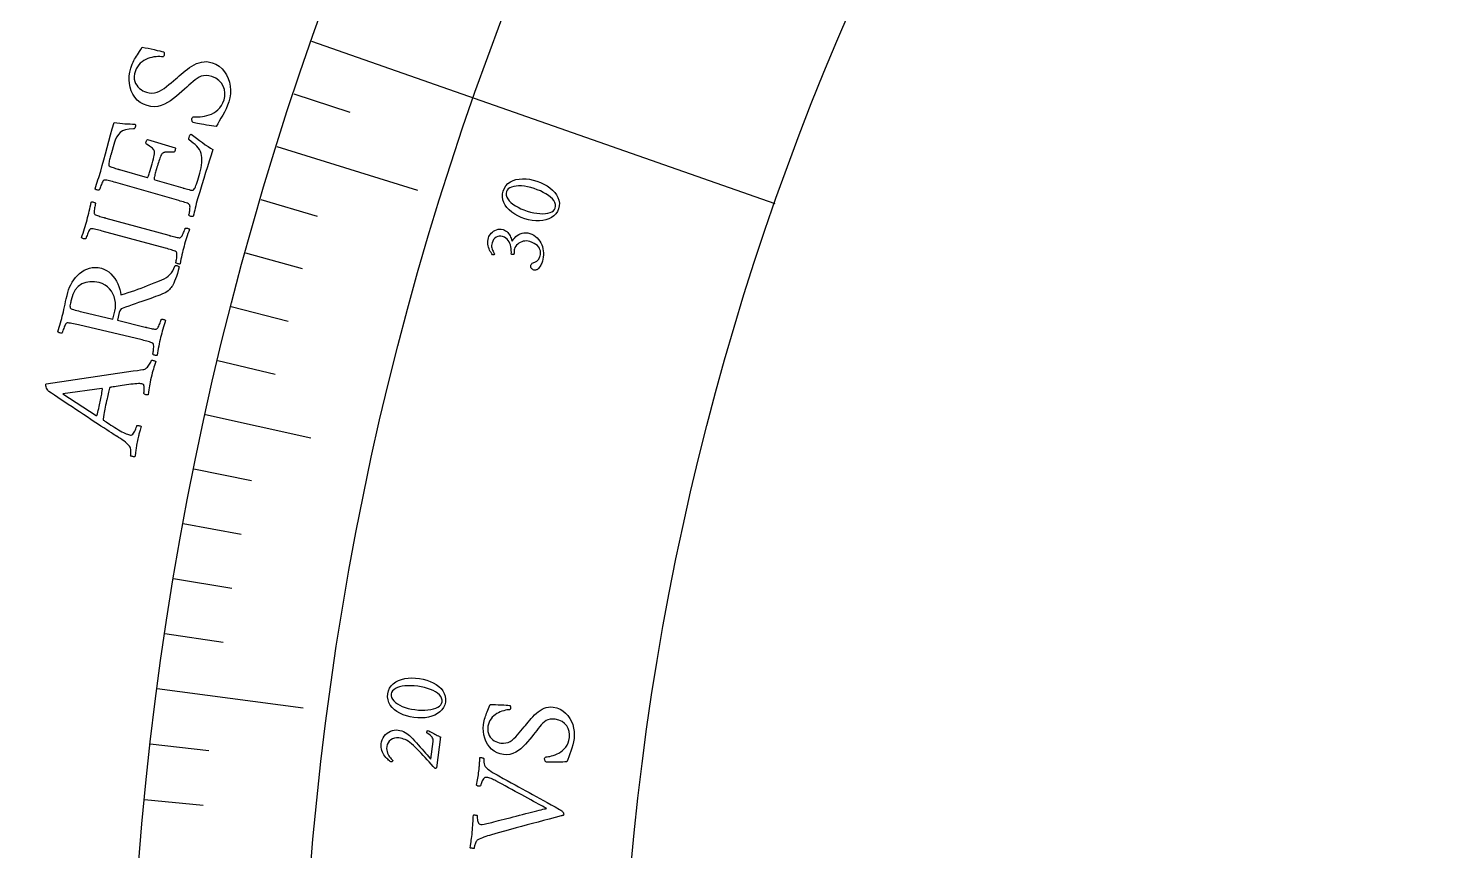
# Model space of a CAD drawing. Header units: millimetres. Extents: x -60 to 60, y -60 to 77.
# Drawn here: x -49.17 to -28.29, y 3.88 to 15.95 of the extents above; entities that cross this region are included whole.
import ezdxf

# ---------------------------------------------------------------- set-up
doc = ezdxf.new("R2010")
doc.units = ezdxf.units.MM
for name, color, linetype in [('ENGRAVE', 7, 'Continuous'), ('ENGRAVE_FINE', 8, 'Continuous'), ('TEXT', 5, 'Continuous')]:
    doc.layers.add(name, color=color, linetype=linetype)

msp = doc.modelspace()

# ---------------------------------------------------------------- linework, layer by layer
at = {"layer": 'ENGRAVE'}
for points in [[(-45.0209, 15.761), (-38.2253, 13.382)], [(-45.532, 14.2173), (-43.4701, 13.5735)], [(-46.5787, 10.2819), (-45.0319, 9.9405)], [(-47.2874, 6.2602), (-45.1461, 5.9767)]]:
    msp.add_lwpolyline(points, dxfattribs=at)
for radius in [58.8, 58.8, 57.225, 54.3, 54.3, 51.99, 47.7, 47.7, 45.18, 40.5, 40.5]:
    msp.add_circle((0, 0), radius, dxfattribs=at)
at = {"layer": 'ENGRAVE_FINE'}
for points in [[(-45.2829, 14.9915), (-44.4627, 14.72)], [(-45.7679, 13.4384), (-44.9389, 13.195)], [(-45.9906, 12.6553), (-45.1575, 12.426)], [(-46.2, 11.868), (-45.3632, 11.653)], [(-46.3961, 11.0768), (-45.5557, 10.8761)], [(-46.7478, 9.4836), (-45.901, 9.3118)], [(-46.9032, 8.682), (-46.0537, 8.5247)], [(-47.045, 7.8774), (-46.1929, 7.7347)], [(-47.1731, 7.0701), (-46.3187, 6.942)], [(-47.3879, 5.448), (-46.5295, 5.3493)], [(-47.4744, 4.6337), (-46.6145, 4.5498)]]:
    msp.add_lwpolyline(points, dxfattribs=at)
at = {"layer": 'TEXT'}
for points in [[(-47.6741, 15.3643), (-47.6628, 15.3974), (-47.6516, 15.4272), (-47.6403, 15.4538), (-47.6291, 15.4771), (-47.6174, 15.4989), (-47.6049, 15.5206), (-47.5917, 15.5424), (-47.5776, 15.5643), (-47.5624, 15.5876), (-47.5457, 15.6135), (-47.5275, 15.6423), (-47.5077, 15.6737), (-47.4637, 15.6663), (-47.4193, 15.6578), (-47.3744, 15.6485), (-47.3291, 15.6382), (-47.2864, 15.6281), (-47.2496, 15.619), (-47.2186, 15.6112), (-47.1935, 15.6045), (-47.1884, 15.6027), (-47.1848, 15.5986), (-47.1827, 15.5922), (-47.1822, 15.5835), (-47.1826, 15.5743), (-47.1834, 15.5661), (-47.1846, 15.559), (-47.1862, 15.5529), (-47.1892, 15.5458), (-47.193, 15.5398), (-47.1976, 15.535), (-47.203, 15.5314), (-47.2246, 15.5348), (-47.2486, 15.5366), (-47.2749, 15.5366), (-47.3037, 15.535), (-47.3336, 15.5313), (-47.3638, 15.5254), (-47.394, 15.5172), (-47.4244, 15.5068), (-47.4541, 15.4938), (-47.4825, 15.4782), (-47.5094, 15.46), (-47.5349, 15.4391), (-47.5579, 15.4154), (-47.5776, 15.3885), (-47.5939, 15.3585), (-47.6068, 15.3253), (-47.618, 15.2822), (-47.6231, 15.2424), (-47.622, 15.2058), (-47.6146, 15.1725), (-47.6025, 15.1423), (-47.587, 15.115), (-47.5681, 15.0907), (-47.5459, 15.0694), (-47.5216, 15.051), (-47.4968, 15.0354), (-47.4714, 15.0228), (-47.4453, 15.013), (-47.4034, 15.0029), (-47.3632, 14.9996), (-47.3248, 15.0031), (-47.2882, 15.0134), (-47.2527, 15.0289), (-47.218, 15.0479), (-47.1839, 15.0705), (-47.1504, 15.0966), (-47.1172, 15.1245), (-47.0835, 15.1523), (-47.0496, 15.1802), (-47.0153, 15.2081), (-46.9897, 15.2299), (-46.9628, 15.2527), (-46.9345, 15.2766), (-46.9051, 15.3016), (-46.8745, 15.3266), (-46.8429, 15.3508), (-46.8105, 15.3739), (-46.7771, 15.3962), (-46.7428, 15.4162), (-46.7077, 15.4329), (-46.6717, 15.4463), (-46.6348, 15.4562), (-46.5972, 15.4619), (-46.5591, 15.4621), (-46.5205, 15.457), (-46.4814, 15.4466), (-46.4266, 15.4239), (-46.3778, 15.3943), (-46.335, 15.3579), (-46.2984, 15.3146), (-46.2679, 15.2664), (-46.2438, 15.2152), (-46.2261, 15.1611), (-46.2148, 15.1041), (-46.21, 15.0458), (-46.2117, 14.9881), (-46.22, 14.9309), (-46.2349, 14.8741), (-46.2533, 14.8219), (-46.2744, 14.7715), (-46.2982, 14.723), (-46.3246, 14.6764), (-46.3514, 14.6318), (-46.3763, 14.5894), (-46.3991, 14.5492), (-46.4201, 14.5112), (-46.4545, 14.515), (-46.4899, 14.5196), (-46.5262, 14.5248), (-46.5635, 14.5309), (-46.6002, 14.5372), (-46.6344, 14.5434), (-46.6663, 14.5494), (-46.6958, 14.5553), (-46.7215, 14.5607), (-46.7417, 14.5651), (-46.7564, 14.5685), (-46.7657, 14.5711), (-46.7692, 14.5784), (-46.7722, 14.586), (-46.7746, 14.594), (-46.7765, 14.6022), (-46.7776, 14.6104), (-46.7778, 14.6185), (-46.7769, 14.6265), (-46.775, 14.6342), (-46.7709, 14.6428), (-46.765, 14.6486), (-46.7572, 14.6518), (-46.7476, 14.6522), (-46.7295, 14.6511), (-46.7079, 14.6509), (-46.6829, 14.6516), (-46.6544, 14.6531), (-46.6236, 14.6562), (-46.5916, 14.6616), (-46.5585, 14.6694), (-46.5242, 14.6795), (-46.4899, 14.6925), (-46.457, 14.7093), (-46.4256, 14.7298), (-46.3954, 14.754), (-46.3678, 14.7827), (-46.3436, 14.817), (-46.323, 14.8566), (-46.3059, 14.9018), (-46.2942, 14.9526), (-46.2922, 15.0031), (-46.2998, 15.053), (-46.3171, 15.1026), (-46.3442, 15.1483), (-46.3813, 15.1868), (-46.4285, 15.2181), (-46.4859, 15.2422), (-46.5291, 15.2536), (-46.5691, 15.2583), (-46.6058, 15.2563), (-46.6392, 15.2476), (-46.6707, 15.2338), (-46.7015, 15.2164), (-46.7316, 15.1954), (-46.7611, 15.1708), (-46.7907, 15.1439), (-46.8212, 15.1159), (-46.8527, 15.0868), (-46.8851, 15.0566), (-46.923, 15.0234), (-46.9624, 14.9899), (-47.0032, 14.956), (-47.0454, 14.9217), (-47.0891, 14.8894), (-47.1343, 14.8613), (-47.1809, 14.8374), (-47.2291, 14.8178), (-47.2787, 14.8045), (-47.3295, 14.7998), (-47.3815, 14.8037), (-47.4348, 14.8162), (-47.4889, 14.8373), (-47.5369, 14.8649), (-47.5787, 14.8991), (-47.6145, 14.9399), (-47.644, 14.9855), (-47.6672, 15.0343), (-47.6841, 15.0862), (-47.6946, 15.1412), (-47.6989, 15.1976), (-47.6969, 15.2536), (-47.6886, 15.3092), (-47.6741, 15.3643)], [(-48.115, 13.8556), (-48.0923, 13.9357), (-48.0692, 14.0199), (-48.0456, 14.1083), (-48.0215, 14.2008), (-47.9967, 14.2947), (-47.9714, 14.3872), (-47.9453, 14.4783), (-47.9186, 14.5679), (-47.8768, 14.5618), (-47.8364, 14.5571), (-47.7974, 14.5537), (-47.7599, 14.5516), (-47.7227, 14.5499), (-47.6852, 14.5478), (-47.6471, 14.5452), (-47.6086, 14.5422), (-47.6058, 14.5341), (-47.605, 14.5245), (-47.6061, 14.5134), (-47.6092, 14.5008), (-47.6141, 14.4882), (-47.6199, 14.4796), (-47.6266, 14.4749), (-47.6342, 14.4741), (-47.6992, 14.4723), (-47.7536, 14.4633), (-47.7972, 14.4469), (-47.83, 14.4233), (-47.8557, 14.3939), (-47.8778, 14.3604), (-47.8963, 14.3227), (-47.9112, 14.2809), (-47.9672, 14.0917), (-47.9695, 14.0835), (-47.9725, 14.0724), (-47.9762, 14.0585), (-47.9806, 14.0418), (-47.9851, 14.0238), (-47.9889, 14.0063), (-47.9922, 13.9892), (-47.9948, 13.9725), (-47.9963, 13.9577), (-47.996, 13.9459), (-47.9938, 13.9374), (-47.9898, 13.9319), (-47.9788, 13.9255), (-47.966, 13.9192), (-47.9512, 13.9132), (-47.9346, 13.9074), (-47.9169, 13.9017), (-47.8989, 13.8961), (-47.8806, 13.8905), (-47.862, 13.8851), (-47.8546, 13.8829), (-47.8481, 13.881), (-47.8425, 13.8794), (-47.8376, 13.878), (-47.435, 13.7612), (-47.4305, 13.7619), (-47.4257, 13.7664), (-47.4208, 13.7747), (-47.4156, 13.787), (-47.4103, 13.8016), (-47.405, 13.8171), (-47.3997, 13.8336), (-47.3945, 13.8509), (-47.3612, 13.9644), (-47.3506, 14.0013), (-47.3418, 14.034), (-47.3349, 14.0626), (-47.3297, 14.087), (-47.3266, 14.1081), (-47.3257, 14.1266), (-47.327, 14.1427), (-47.3306, 14.1563), (-47.3365, 14.1683), (-47.3446, 14.1799), (-47.355, 14.1909), (-47.3677, 14.2013), (-47.3828, 14.2121), (-47.4006, 14.2239), (-47.421, 14.2369), (-47.4441, 14.251), (-47.4501, 14.2558), (-47.453, 14.2634), (-47.4531, 14.2737), (-47.4502, 14.2868), (-47.4458, 14.299), (-47.4405, 14.3088), (-47.4345, 14.3163), (-47.4277, 14.3214), (-47.022, 14.1989), (-47.0198, 14.1922), (-47.0194, 14.1836), (-47.0208, 14.1732), (-47.0239, 14.1609), (-47.0285, 14.1491), (-47.0342, 14.1405), (-47.0412, 14.1349), (-47.0493, 14.1324), (-47.0802, 14.1336), (-47.1067, 14.1342), (-47.1287, 14.1343), (-47.1463, 14.1337), (-47.1604, 14.1327), (-47.1723, 14.1313), (-47.1818, 14.1294), (-47.1891, 14.1272), (-47.1951, 14.1246), (-47.2008, 14.1214), (-47.2062, 14.1176), (-47.2113, 14.1133), (-47.2175, 14.1072), (-47.2242, 14.0973), (-47.2312, 14.0835), (-47.2386, 14.0659), (-47.2462, 14.0459), (-47.2539, 14.0248), (-47.2615, 14.0027), (-47.2691, 13.9795), (-47.2765, 13.9561), (-47.2836, 13.9334), (-47.2903, 13.9113), (-47.2967, 13.8899), (-47.301, 13.8749), (-47.3055, 13.859), (-47.3101, 13.842), (-47.3148, 13.824), (-47.3193, 13.8061), (-47.3231, 13.7893), (-47.3263, 13.7737), (-47.3288, 13.7593), (-47.3301, 13.747), (-47.3294, 13.7378), (-47.3268, 13.7316), (-47.3222, 13.7285), (-46.9108, 13.6091), (-46.9083, 13.6084), (-46.9053, 13.6075), (-46.9017, 13.6065), (-46.8975, 13.6053), (-46.8809, 13.6005), (-46.862, 13.5953), (-46.8409, 13.5895), (-46.8176, 13.5833), (-46.7956, 13.578), (-46.7785, 13.5752), (-46.7665, 13.5749), (-46.7594, 13.5771), (-46.749, 13.5867), (-46.7398, 13.5979), (-46.7318, 13.6108), (-46.7249, 13.6254), (-46.7182, 13.6432), (-46.7105, 13.6656), (-46.7019, 13.6926), (-46.6924, 13.7243), (-46.662, 13.8274), (-46.6516, 13.8659), (-46.6432, 13.9047), (-46.6368, 13.9438), (-46.6323, 13.9832), (-46.6303, 14.0211), (-46.631, 14.0557), (-46.6345, 14.0869), (-46.6408, 14.1149), (-46.6507, 14.1439), (-46.6649, 14.1712), (-46.6834, 14.1969), (-46.7061, 14.2209), (-46.7316, 14.2441), (-46.7584, 14.2674), (-46.7866, 14.2909), (-46.816, 14.3145), (-46.8207, 14.3198), (-46.8229, 14.3274), (-46.8226, 14.3372), (-46.8198, 14.3493), (-46.8134, 14.3672), (-46.8064, 14.3813), (-46.7987, 14.3916), (-46.7904, 14.398), (-46.7505, 14.3686), (-46.7094, 14.338), (-46.6672, 14.3064), (-46.6238, 14.2737), (-46.581, 14.2426), (-46.5409, 14.2157), (-46.5034, 14.1931), (-46.4685, 14.1748), (-46.495, 14.0888), (-46.5218, 14.0031), (-46.5488, 13.9178), (-46.5762, 13.833), (-46.6042, 13.7454), (-46.6331, 13.6522), (-46.6629, 13.5532), (-46.6935, 13.4486), (-46.7037, 13.4122), (-46.7129, 13.3776), (-46.7212, 13.3448), (-46.7285, 13.3138), (-46.7355, 13.2834), (-46.7432, 13.2527), (-46.7513, 13.2215), (-46.76, 13.1898), (-46.7664, 13.1875), (-46.774, 13.187), (-46.783, 13.1881), (-46.7932, 13.1909), (-46.8032, 13.1947), (-46.8114, 13.1987), (-46.8177, 13.2029), (-46.8221, 13.2073), (-46.8201, 13.2154), (-46.8177, 13.2263), (-46.8149, 13.24), (-46.8117, 13.2567), (-46.8088, 13.2746), (-46.8067, 13.2924), (-46.8054, 13.3099), (-46.8049, 13.3272), (-46.8054, 13.3426), (-46.8073, 13.3544), (-46.8105, 13.3625), (-46.8151, 13.367), (-46.8282, 13.375), (-46.8436, 13.3826), (-46.8611, 13.3897), (-46.8809, 13.3965), (-46.9022, 13.4031), (-46.9244, 13.4098), (-46.9475, 13.4166), (-46.9714, 13.4236), (-47.8949, 13.6875), (-47.9189, 13.6943), (-47.9423, 13.7007), (-47.965, 13.7068), (-47.9871, 13.7126), (-48.008, 13.7174), (-48.027, 13.7207), (-48.0443, 13.7223), (-48.0598, 13.7224), (-48.0669, 13.7211), (-48.0742, 13.7158), (-48.0818, 13.7065), (-48.0897, 13.6931), (-48.0975, 13.6773), (-48.1051, 13.6611), (-48.1123, 13.6443), (-48.1192, 13.6269), (-48.1254, 13.6107), (-48.1304, 13.5971), (-48.1341, 13.5863), (-48.1366, 13.5781), (-48.1427, 13.5766), (-48.1503, 13.5762), (-48.1594, 13.577), (-48.1699, 13.579), (-48.1801, 13.5819), (-48.1883, 13.5857), (-48.1945, 13.5903), (-48.1987, 13.5956), (-48.188, 13.6291), (-48.1771, 13.6623), (-48.1662, 13.6951), (-48.1553, 13.7276), (-48.1445, 13.7599), (-48.1342, 13.792), (-48.1244, 13.8239), (-48.115, 13.8556)], [(-42.2107, 13.5629), (-42.1933, 13.6051), (-42.17, 13.6416), (-42.1409, 13.6722), (-42.106, 13.6971), (-42.0666, 13.7164), (-42.0237, 13.7304), (-41.9775, 13.7392), (-41.928, 13.7426), (-41.8763, 13.7411), (-41.8238, 13.7349), (-41.7704, 13.7239), (-41.7161, 13.7083), (-41.6632, 13.6886), (-41.6137, 13.6657), (-41.5677, 13.6394), (-41.5252, 13.6099), (-41.4873, 13.5777), (-41.4551, 13.5434), (-41.4285, 13.507), (-41.4075, 13.4684), (-41.3934, 13.4284), (-41.3874, 13.3873), (-41.3893, 13.3453), (-41.3993, 13.3022), (-41.4159, 13.2624), (-41.4386, 13.2278), (-41.4674, 13.1982), (-41.5022, 13.1738), (-41.5418, 13.1543), (-41.5847, 13.1399), (-41.631, 13.1305), (-41.6807, 13.126), (-41.7325, 13.1265), (-41.7853, 13.1318), (-41.8389, 13.1418), (-41.8934, 13.1566), (-41.9466, 13.1756), (-41.9963, 13.1979), (-42.0426, 13.2236), (-42.0854, 13.2528), (-42.1236, 13.2848), (-42.1559, 13.3191), (-42.1825, 13.3558), (-42.2032, 13.3948), (-42.217, 13.4355), (-42.2229, 13.477), (-42.2208, 13.5195), (-42.2107, 13.5629)], [(-42.1621, 13.5545), (-42.1674, 13.5277), (-42.166, 13.5008), (-42.158, 13.4739), (-42.1432, 13.4469), (-42.1228, 13.4204), (-42.0975, 13.3948), (-42.0673, 13.3701), (-42.0324, 13.3463), (-41.9934, 13.324), (-41.9514, 13.3035), (-41.9063, 13.2849), (-41.8582, 13.2682), (-41.8097, 13.2542), (-41.7624, 13.2435), (-41.7163, 13.236), (-41.6714, 13.2317), (-41.6289, 13.2306), (-41.5899, 13.2326), (-41.5545, 13.2378), (-41.5226, 13.2461), (-41.4952, 13.2576), (-41.4736, 13.2724), (-41.4577, 13.2905), (-41.4474, 13.312), (-41.4419, 13.34), (-41.4434, 13.3677), (-41.4519, 13.395), (-41.4675, 13.4219), (-41.489, 13.4482), (-41.5156, 13.4736), (-41.547, 13.4979), (-41.5834, 13.5214), (-41.6235, 13.5434), (-41.6661, 13.5638), (-41.7112, 13.5824), (-41.7589, 13.5992), (-41.8077, 13.6137), (-41.8548, 13.6248), (-41.9002, 13.6327), (-41.9439, 13.6372), (-41.9851, 13.6383), (-42.0229, 13.6362), (-42.0573, 13.6308), (-42.0883, 13.6222), (-42.115, 13.6102), (-42.1361, 13.5949), (-42.1519, 13.5764), (-42.1621, 13.5545)], [(-48.3154, 13.1397), (-48.3067, 13.1725), (-48.2985, 13.2049), (-48.2909, 13.237), (-48.2837, 13.2688), (-48.2766, 13.3008), (-48.2692, 13.3335), (-48.2614, 13.3668), (-48.2532, 13.4008), (-48.2469, 13.4032), (-48.2392, 13.4039), (-48.2302, 13.4029), (-48.22, 13.4001), (-48.2099, 13.3963), (-48.2018, 13.3923), (-48.1955, 13.388), (-48.1911, 13.3835), (-48.1932, 13.3753), (-48.1956, 13.364), (-48.1984, 13.3499), (-48.2016, 13.3328), (-48.2046, 13.3144), (-48.2071, 13.2965), (-48.209, 13.2791), (-48.2103, 13.2621), (-48.2105, 13.2469), (-48.2088, 13.2349), (-48.2054, 13.226), (-48.2003, 13.2203), (-48.1892, 13.214), (-48.1762, 13.208), (-48.1614, 13.2021), (-48.1447, 13.1966), (-48.1267, 13.1911), (-48.1077, 13.1855), (-48.0879, 13.1799), (-48.0673, 13.1741), (-48.0639, 13.1732), (-48.0606, 13.1723), (-48.0573, 13.1714), (-48.0539, 13.1705), (-48.0506, 13.1696), (-48.0473, 13.1687), (-48.0439, 13.1678), (-48.0406, 13.1668), (-47.1143, 12.913), (-47.111, 12.9121), (-47.1077, 12.9111), (-47.1043, 12.9102), (-47.101, 12.9093), (-47.0977, 12.9084), (-47.0943, 12.9075), (-47.091, 12.9066), (-47.0877, 12.9057), (-47.067, 12.9001), (-47.0473, 12.8949), (-47.0286, 12.8901), (-47.0107, 12.8858), (-46.994, 12.8821), (-46.9787, 12.8796), (-46.9647, 12.8782), (-46.952, 12.878), (-46.9455, 12.8803), (-46.9384, 12.8861), (-46.9307, 12.8952), (-46.9223, 12.9078), (-46.9139, 12.9223), (-46.906, 12.9376), (-46.8987, 12.9537), (-46.8918, 12.9705), (-46.8859, 12.9863), (-46.8811, 12.9995), (-46.8775, 13.0101), (-46.8751, 13.018), (-46.869, 13.0195), (-46.8614, 13.0199), (-46.8524, 13.0191), (-46.8419, 13.0171), (-46.8316, 13.0142), (-46.8234, 13.0105), (-46.8172, 13.006), (-46.8129, 13.0008), (-46.8242, 12.9687), (-46.835, 12.9373), (-46.8455, 12.9065), (-46.8557, 12.8764), (-46.8655, 12.8463), (-46.875, 12.8157), (-46.8842, 12.7846), (-46.893, 12.7529), (-46.9012, 12.7218), (-46.9091, 12.6904), (-46.9166, 12.6586), (-46.9237, 12.6263), (-46.9306, 12.5938), (-46.9374, 12.5609), (-46.9441, 12.5277), (-46.9507, 12.4941), (-46.957, 12.4918), (-46.9646, 12.4911), (-46.9736, 12.492), (-46.9839, 12.4947), (-46.994, 12.4983), (-47.0022, 12.5022), (-47.0085, 12.5064), (-47.013, 12.5107), (-47.0111, 12.5188), (-47.0089, 12.5297), (-47.0063, 12.5435), (-47.0034, 12.5602), (-47.0008, 12.5782), (-46.9989, 12.596), (-46.9978, 12.6135), (-46.9976, 12.6308), (-46.9984, 12.6462), (-47.0004, 12.658), (-47.0038, 12.666), (-47.0084, 12.6705), (-47.0216, 12.6783), (-47.0371, 12.6856), (-47.0548, 12.6925), (-47.0747, 12.699), (-47.0961, 12.7053), (-47.1183, 12.7117), (-47.1415, 12.7181), (-47.1655, 12.7247), (-48.0928, 12.9749), (-48.1169, 12.9813), (-48.1404, 12.9874), (-48.1632, 12.9932), (-48.1854, 12.9986), (-48.2063, 13.0031), (-48.2254, 13.0061), (-48.2427, 13.0075), (-48.2582, 13.0073), (-48.2653, 13.006), (-48.2726, 13.0006), (-48.28, 12.9911), (-48.2877, 12.9776), (-48.2953, 12.9617), (-48.3026, 12.9454), (-48.3096, 12.9285), (-48.3162, 12.911), (-48.3222, 12.8947), (-48.3269, 12.881), (-48.3305, 12.8701), (-48.3329, 12.862), (-48.339, 12.8603), (-48.3466, 12.8598), (-48.3556, 12.8605), (-48.3662, 12.8623), (-48.3765, 12.8651), (-48.3847, 12.8688), (-48.391, 12.8732), (-48.3952, 12.8785), (-48.385, 12.9122), (-48.3747, 12.9455), (-48.3643, 12.9785), (-48.3538, 13.0112), (-48.3435, 13.0436), (-48.3337, 13.0758), (-48.3243, 13.1078), (-48.3154, 13.1397)], [(-42.4261, 12.8777), (-42.4198, 12.8942), (-42.4109, 12.9108), (-42.3994, 12.9275), (-42.3853, 12.9442), (-42.3691, 12.96), (-42.351, 12.9737), (-42.3312, 12.9854), (-42.3096, 12.9949), (-42.2867, 13.0014), (-42.263, 13.0037), (-42.2384, 13.0019), (-42.2129, 12.996), (-42.1936, 12.9887), (-42.1759, 12.9791), (-42.1598, 12.9672), (-42.1453, 12.953), (-42.1323, 12.9374), (-42.1207, 12.9212), (-42.1105, 12.9044), (-42.1018, 12.8869), (-42.0943, 12.8697), (-42.0879, 12.8536), (-42.0826, 12.8386), (-42.0783, 12.8248), (-42.0688, 12.8422), (-42.0567, 12.8595), (-42.042, 12.8768), (-42.0246, 12.8939), (-42.0049, 12.9098), (-41.9834, 12.9234), (-41.96, 12.9347), (-41.9348, 12.9438), (-41.908, 12.9495), (-41.88, 12.9509), (-41.8507, 12.9478), (-41.8203, 12.9404), (-41.7892, 12.9289), (-41.7608, 12.9144), (-41.735, 12.8969), (-41.7117, 12.8764), (-41.6911, 12.8536), (-41.6731, 12.8291), (-41.6578, 12.803), (-41.645, 12.7753), (-41.6349, 12.7464), (-41.6273, 12.7168), (-41.6224, 12.6865), (-41.62, 12.6556), (-41.6201, 12.6244), (-41.6228, 12.5938), (-41.6279, 12.5635), (-41.6356, 12.5336), (-41.64, 12.5207), (-41.6457, 12.5066), (-41.6528, 12.4912), (-41.6612, 12.4745), (-41.6706, 12.4578), (-41.6809, 12.4422), (-41.6919, 12.4279), (-41.7037, 12.4148), (-41.7072, 12.4126), (-41.7121, 12.4103), (-41.7186, 12.4076), (-41.7265, 12.4047), (-41.7351, 12.4023), (-41.7434, 12.4013), (-41.7516, 12.4016), (-41.7595, 12.4032), (-41.7722, 12.4081), (-41.7829, 12.4146), (-41.7918, 12.4227), (-41.7988, 12.4325), (-41.8037, 12.4431), (-41.8063, 12.4536), (-41.8067, 12.4641), (-41.8047, 12.4744), (-41.7998, 12.4863), (-41.7928, 12.4961), (-41.7836, 12.5037), (-41.7724, 12.5092), (-41.7604, 12.5138), (-41.7489, 12.5186), (-41.738, 12.5236), (-41.7276, 12.5289), (-41.7163, 12.5359), (-41.7062, 12.5441), (-41.6972, 12.5537), (-41.6893, 12.5646), (-41.6824, 12.5762), (-41.6764, 12.588), (-41.6713, 12.5999), (-41.6671, 12.6121), (-41.6632, 12.6293), (-41.6616, 12.6473), (-41.6623, 12.666), (-41.6654, 12.6856), (-41.6713, 12.7053), (-41.6807, 12.7246), (-41.6936, 12.7435), (-41.71, 12.762), (-41.7304, 12.7794), (-41.7554, 12.795), (-41.7848, 12.8088), (-41.8188, 12.8208), (-41.8444, 12.8271), (-41.8694, 12.8299), (-41.8937, 12.8294), (-41.9173, 12.8254), (-41.9399, 12.8186), (-41.961, 12.8095), (-41.9805, 12.798), (-41.9986, 12.7842), (-42.0145, 12.7685), (-42.0277, 12.7513), (-42.0381, 12.7326), (-42.0458, 12.7125), (-42.0486, 12.7019), (-42.0505, 12.691), (-42.0517, 12.6798), (-42.0521, 12.6682), (-42.0522, 12.6572), (-42.0523, 12.6475), (-42.0526, 12.6392), (-42.053, 12.6323), (-42.0595, 12.6305), (-42.0661, 12.6298), (-42.073, 12.6303), (-42.08, 12.6319), (-42.0842, 12.6333), (-42.0876, 12.6349), (-42.0903, 12.6366), (-42.0922, 12.6384), (-42.0912, 12.6654), (-42.0919, 12.6923), (-42.0942, 12.719), (-42.0982, 12.7454), (-42.1041, 12.7709), (-42.1124, 12.7948), (-42.123, 12.8169), (-42.136, 12.8374), (-42.1519, 12.8557), (-42.1709, 12.8711), (-42.1933, 12.8837), (-42.2188, 12.8934), (-42.2437, 12.8986), (-42.2679, 12.8987), (-42.2912, 12.8938), (-42.3139, 12.8837), (-42.3344, 12.8693), (-42.3514, 12.8511), (-42.3649, 12.8291), (-42.375, 12.8035), (-42.3798, 12.7834), (-42.3818, 12.764), (-42.3811, 12.7451), (-42.3776, 12.7269), (-42.3724, 12.7097), (-42.3665, 12.6941), (-42.3601, 12.68), (-42.353, 12.6673), (-42.3463, 12.6565), (-42.341, 12.6475), (-42.3373, 12.6405), (-42.3349, 12.6355), (-42.3363, 12.6331), (-42.3387, 12.6309), (-42.3424, 12.6292), (-42.3471, 12.6277), (-42.3524, 12.6268), (-42.3574, 12.6265), (-42.3622, 12.6269), (-42.3669, 12.6279), (-42.3785, 12.6429), (-42.3895, 12.6591), (-42.3999, 12.6768), (-42.4095, 12.6957), (-42.4181, 12.7158), (-42.4252, 12.7367), (-42.4307, 12.7586), (-42.4347, 12.7814), (-42.4367, 12.8048), (-42.4359, 12.8287), (-42.4324, 12.853), (-42.4261, 12.8777)], [(-48.5971, 12.0753), (-48.5861, 12.1129), (-48.5719, 12.1502), (-48.5544, 12.1874), (-48.5337, 12.2243), (-48.5102, 12.26), (-48.4842, 12.2933), (-48.4558, 12.3244), (-48.425, 12.3531), (-48.392, 12.3787), (-48.3568, 12.4002), (-48.3196, 12.4176), (-48.2802, 12.431), (-48.2391, 12.4395), (-48.1963, 12.442), (-48.1518, 12.4387), (-48.1058, 12.4295), (-48.0678, 12.4167), (-48.0317, 12.3986), (-47.9976, 12.3752), (-47.9655, 12.3464), (-47.9359, 12.3137), (-47.9092, 12.2785), (-47.8856, 12.2408), (-47.8649, 12.2007), (-47.8478, 12.1594), (-47.8347, 12.1185), (-47.8257, 12.0779), (-47.8207, 12.0376), (-47.7664, 12.0546), (-47.7141, 12.0716), (-47.664, 12.0884), (-47.616, 12.1051), (-47.5689, 12.122), (-47.5219, 12.1394), (-47.4749, 12.1574), (-47.4279, 12.1759), (-47.3796, 12.1953), (-47.3288, 12.2157), (-47.2754, 12.2372), (-47.2195, 12.2597), (-47.1841, 12.2759), (-47.1523, 12.294), (-47.1241, 12.3141), (-47.0996, 12.3361), (-47.0779, 12.3617), (-47.0581, 12.3923), (-47.0402, 12.428), (-47.0242, 12.4688), (-47.0178, 12.4709), (-47.0099, 12.4709), (-47.0005, 12.4687), (-46.9896, 12.4643), (-46.9792, 12.4593), (-46.9712, 12.4553), (-46.9656, 12.4522), (-46.9624, 12.45), (-46.9766, 12.3984), (-46.9905, 12.3515), (-47.0042, 12.3094), (-47.0176, 12.2721), (-47.0304, 12.2397), (-47.0424, 12.2122), (-47.0535, 12.1897), (-47.0638, 12.1721), (-47.072, 12.1612), (-47.0821, 12.1485), (-47.0939, 12.1338), (-47.1076, 12.1173), (-47.1241, 12.1004), (-47.1442, 12.0848), (-47.168, 12.0704), (-47.1956, 12.0572), (-47.2086, 12.052), (-47.2266, 12.0451), (-47.2494, 12.0364), (-47.2772, 12.026), (-47.309, 12.0143), (-47.344, 12.0016), (-47.3822, 11.9879), (-47.4236, 11.9732), (-47.4674, 11.9577), (-47.5126, 11.9416), (-47.5593, 11.925), (-47.6075, 11.9078), (-47.6561, 11.8905), (-47.7041, 11.8737), (-47.7516, 11.8572), (-47.7986, 11.8411), (-47.813, 11.8331), (-47.8251, 11.8203), (-47.8347, 11.8027), (-47.842, 11.7803), (-47.8701, 11.6657), (-47.4629, 11.5664), (-47.4595, 11.5656), (-47.4561, 11.5648), (-47.4528, 11.564), (-47.4494, 11.5631), (-47.4461, 11.5623), (-47.4427, 11.5615), (-47.4394, 11.5607), (-47.436, 11.5599), (-47.4152, 11.5549), (-47.3954, 11.5503), (-47.3765, 11.546), (-47.3585, 11.5422), (-47.3417, 11.539), (-47.3263, 11.537), (-47.3123, 11.536), (-47.2996, 11.536), (-47.2932, 11.5386), (-47.2862, 11.5446), (-47.2788, 11.5539), (-47.2708, 11.5667), (-47.2628, 11.5815), (-47.2553, 11.597), (-47.2484, 11.6133), (-47.2421, 11.6303), (-47.2366, 11.6463), (-47.2322, 11.6596), (-47.2289, 11.6703), (-47.2267, 11.6783), (-47.2207, 11.6799), (-47.2131, 11.6805), (-47.204, 11.6799), (-47.1935, 11.6783), (-47.1832, 11.6757), (-47.1748, 11.6722), (-47.1685, 11.6679), (-47.1641, 11.6628), (-47.1744, 11.6304), (-47.1843, 11.5987), (-47.194, 11.5676), (-47.2033, 11.5372), (-47.2122, 11.5069), (-47.2208, 11.476), (-47.2291, 11.4446), (-47.2371, 11.4127), (-47.2444, 11.3814), (-47.2513, 11.3498), (-47.2579, 11.3178), (-47.2641, 11.2853), (-47.2701, 11.2526), (-47.2759, 11.2195), (-47.2817, 11.1861), (-47.2874, 11.1524), (-47.2936, 11.1499), (-47.3012, 11.1489), (-47.3102, 11.1497), (-47.3206, 11.152), (-47.3307, 11.1554), (-47.3391, 11.159), (-47.3455, 11.163), (-47.3501, 11.1672), (-47.3484, 11.1753), (-47.3465, 11.1863), (-47.3443, 11.2002), (-47.3419, 11.217), (-47.3398, 11.235), (-47.3384, 11.2528), (-47.3379, 11.2704), (-47.3381, 11.2877), (-47.3394, 11.3031), (-47.3417, 11.3148), (-47.3453, 11.3227), (-47.3501, 11.327), (-47.3635, 11.3344), (-47.3792, 11.3414), (-47.3971, 11.3478), (-47.4171, 11.3537), (-47.4387, 11.3593), (-47.4611, 11.3651), (-47.4845, 11.3709), (-47.5087, 11.3768), (-48.4433, 11.5982), (-48.4676, 11.6039), (-48.4912, 11.6093), (-48.5142, 11.6145), (-48.5365, 11.6193), (-48.5575, 11.6232), (-48.5767, 11.6256), (-48.594, 11.6265), (-48.6095, 11.6259), (-48.6165, 11.6243), (-48.6236, 11.6187), (-48.6308, 11.609), (-48.6381, 11.5953), (-48.6452, 11.5793), (-48.652, 11.563), (-48.6584, 11.5462), (-48.6645, 11.5291), (-48.6698, 11.5131), (-48.6741, 11.4997), (-48.6773, 11.4889), (-48.6795, 11.4807), (-48.6855, 11.4789), (-48.6931, 11.4782), (-48.7022, 11.4786), (-48.7128, 11.4801), (-48.7231, 11.4827), (-48.7315, 11.4861), (-48.7379, 11.4904), (-48.7423, 11.4955), (-48.733, 11.5294), (-48.7237, 11.5628), (-48.7143, 11.5957), (-48.7049, 11.6281), (-48.6956, 11.6603), (-48.6868, 11.6925), (-48.6784, 11.7245), (-48.6705, 11.7566), (-48.6624, 11.7904), (-48.6543, 11.8256), (-48.6462, 11.8621), (-48.638, 11.9), (-48.6292, 11.9399), (-48.6195, 11.9824), (-48.6088, 12.0275), (-48.5971, 12.0753)], [(-48.1384, 12.2186), (-48.2079, 12.231), (-48.2734, 12.2321), (-48.335, 12.2216), (-48.3927, 12.1997), (-48.4443, 12.1639), (-48.4877, 12.1119), (-48.5229, 12.0438), (-48.5499, 11.9595), (-48.5526, 11.9478), (-48.5557, 11.9334), (-48.5592, 11.9162), (-48.563, 11.8962), (-48.5657, 11.8768), (-48.5656, 11.8614), (-48.5627, 11.8501), (-48.5571, 11.8428), (-48.5463, 11.8358), (-48.5317, 11.829), (-48.5134, 11.8224), (-48.4914, 11.8159), (-48.4674, 11.8095), (-48.4432, 11.8032), (-48.4188, 11.797), (-48.3943, 11.791), (-47.9373, 11.682), (-47.9086, 11.7991), (-47.9006, 11.842), (-47.8977, 11.8851), (-47.8999, 11.9284), (-47.9072, 11.972), (-47.9194, 12.0145), (-47.9364, 12.0544), (-47.9582, 12.0919), (-47.9847, 12.1268), (-48.016, 12.1578), (-48.052, 12.1835), (-48.0928, 12.2037), (-48.1384, 12.2186)], [(-47.8792, 9.963), (-47.8824, 9.9651), (-47.8919, 9.9712), (-47.9078, 9.9815), (-47.93, 9.9959), (-47.9577, 10.0138), (-47.9899, 10.0346), (-48.0266, 10.0582), (-48.0679, 10.0848), (-48.1127, 10.1137), (-48.1598, 10.1445), (-48.2093, 10.1772), (-48.2612, 10.2118), (-48.3147, 10.2475), (-48.369, 10.2836), (-48.4241, 10.32), (-48.48, 10.3569), (-48.5357, 10.3936), (-48.5901, 10.4296), (-48.6434, 10.4651), (-48.6955, 10.4998), (-48.7454, 10.5333), (-48.7922, 10.5648), (-48.8359, 10.5943), (-48.8765, 10.6218), (-48.8844, 10.6298), (-48.8924, 10.6406), (-48.9003, 10.6543), (-48.9082, 10.6708), (-48.9149, 10.6875), (-48.9191, 10.7018), (-48.921, 10.7136), (-48.9204, 10.7228), (-48.9199, 10.7249), (-48.9193, 10.7265), (-48.9187, 10.7277), (-48.918, 10.7283), (-48.9172, 10.729), (-48.9162, 10.73), (-48.9149, 10.7315), (-48.9134, 10.7333), (-47.639, 10.9216), (-47.5762, 10.9302), (-47.5291, 10.9369), (-47.4979, 10.9416), (-47.4825, 10.9444), (-47.469, 10.9486), (-47.4557, 10.9555), (-47.4427, 10.9654), (-47.4298, 10.978), (-47.4177, 10.9923), (-47.4069, 11.0068), (-47.3973, 11.0216), (-47.389, 11.0366), (-47.3822, 11.0505), (-47.377, 11.0617), (-47.3734, 11.0702), (-47.3716, 11.076), (-47.3643, 11.0783), (-47.3558, 11.0788), (-47.3461, 11.0775), (-47.3352, 11.0745), (-47.3249, 11.0709), (-47.317, 11.0679), (-47.3114, 11.0654), (-47.3082, 11.0635), (-47.3178, 11.0326), (-47.3267, 11.0034), (-47.3351, 10.9757), (-47.343, 10.9497), (-47.3507, 10.9232), (-47.3585, 10.8941), (-47.3664, 10.8624), (-47.3745, 10.8281), (-47.3826, 10.7918), (-47.3894, 10.7586), (-47.3952, 10.7285), (-47.3997, 10.7016), (-47.404, 10.6745), (-47.4088, 10.6442), (-47.4142, 10.6107), (-47.4201, 10.5739), (-47.4263, 10.5713), (-47.4339, 10.5703), (-47.4429, 10.5709), (-47.4533, 10.5731), (-47.4635, 10.5765), (-47.4717, 10.5805), (-47.4781, 10.585), (-47.4825, 10.5902), (-47.4805, 10.6017), (-47.4788, 10.6163), (-47.4774, 10.6339), (-47.4764, 10.6544), (-47.4763, 10.6749), (-47.4777, 10.6922), (-47.4805, 10.7063), (-47.4847, 10.7172), (-47.4892, 10.7223), (-47.4956, 10.7267), (-47.5039, 10.7304), (-47.5142, 10.7333), (-47.5262, 10.735), (-47.5422, 10.7358), (-47.5621, 10.7355), (-47.586, 10.7342), (-47.6126, 10.7321), (-47.6411, 10.7293), (-47.6713, 10.7259), (-47.7032, 10.7218), (-47.7359, 10.7174), (-47.7681, 10.7128), (-47.7999, 10.7082), (-47.8313, 10.7034), (-47.8611, 10.6988), (-47.8882, 10.6945), (-47.9125, 10.6907), (-47.934, 10.6873), (-47.9517, 10.6846), (-47.9643, 10.6826), (-47.9718, 10.6814), (-47.9744, 10.681), (-47.9747, 10.6807), (-47.9757, 10.6801), (-47.9775, 10.679), (-47.9799, 10.6775), (-47.9823, 10.6756), (-47.9842, 10.6737), (-47.9856, 10.6716), (-47.9864, 10.6694), (-47.9913, 10.6518), (-47.9964, 10.632), (-48.0017, 10.6103), (-48.0071, 10.5865), (-48.0125, 10.5621), (-48.0176, 10.5386), (-48.0226, 10.5159), (-48.0274, 10.494), (-48.0286, 10.4884), (-48.0299, 10.4827), (-48.0311, 10.4771), (-48.0323, 10.4714), (-48.0335, 10.4659), (-48.0347, 10.4607), (-48.0357, 10.4558), (-48.0367, 10.4511), (-48.0437, 10.4185), (-48.05, 10.3884), (-48.0556, 10.3608), (-48.0605, 10.3357), (-48.0652, 10.3102), (-48.0702, 10.2811), (-48.0754, 10.2486), (-48.081, 10.2126), (-48.081, 10.2113), (-48.0807, 10.2096), (-48.08, 10.2075), (-48.079, 10.2051), (-48.078, 10.2028), (-48.0772, 10.2011), (-48.0767, 10.2002), (-48.0766, 10.1998), (-48.074, 10.1982), (-48.0662, 10.1932), (-48.0533, 10.1849), (-48.0351, 10.1734), (-48.0134, 10.1595), (-47.9898, 10.1443), (-47.9642, 10.1279), (-47.9367, 10.1101), (-47.9086, 10.0922), (-47.8813, 10.0753), (-47.8549, 10.0592), (-47.8293, 10.0441), (-47.8042, 10.0292), (-47.781, 10.0167), (-47.7596, 10.0064), (-47.7401, 9.9984), (-47.7224, 9.9922), (-47.7066, 9.987), (-47.6926, 9.983), (-47.6804, 9.9801), (-47.6682, 9.9798), (-47.6563, 9.9841), (-47.6448, 9.993), (-47.6337, 10.0065), (-47.6233, 10.0226), (-47.6141, 10.0392), (-47.6062, 10.0564), (-47.5994, 10.0741), (-47.5939, 10.0903), (-47.5897, 10.1033), (-47.5868, 10.1128), (-47.5852, 10.1189), (-47.5813, 10.1203), (-47.5751, 10.1209), (-47.5665, 10.1207), (-47.5556, 10.1197), (-47.5444, 10.118), (-47.5349, 10.1158), (-47.5272, 10.1132), (-47.5212, 10.11), (-47.5266, 10.0898), (-47.5318, 10.0711), (-47.5366, 10.054), (-47.541, 10.0384), (-47.5454, 10.0235), (-47.5497, 10.0087), (-47.554, 9.9938), (-47.5582, 9.979), (-47.5626, 9.9629), (-47.5673, 9.9444), (-47.5721, 9.9235), (-47.5771, 9.9001), (-47.5818, 9.8765), (-47.5859, 9.8547), (-47.5893, 9.8349), (-47.592, 9.8169), (-47.5943, 9.7999), (-47.5966, 9.7829), (-47.5989, 9.7659), (-47.6012, 9.7489), (-47.6038, 9.7308), (-47.6068, 9.7104), (-47.6102, 9.6878), (-47.6141, 9.663), (-47.6179, 9.6617), (-47.6241, 9.6615), (-47.6325, 9.6624), (-47.6432, 9.6642), (-47.6542, 9.6668), (-47.6636, 9.6695), (-47.6712, 9.6726), (-47.6773, 9.6758), (-47.6755, 9.6878), (-47.6743, 9.7035), (-47.6736, 9.723), (-47.6735, 9.7462), (-47.6748, 9.7695), (-47.6786, 9.789), (-47.6846, 9.8047), (-47.6931, 9.8168), (-47.7118, 9.8375), (-47.7321, 9.8572), (-47.7539, 9.876), (-47.7772, 9.8938), (-47.8016, 9.911), (-47.8268, 9.9283), (-47.8526, 9.9457), (-47.8792, 9.963)], [(-48.6724, 10.5846), (-48.1801, 10.2668), (-48.1798, 10.2668), (-48.1789, 10.2668), (-48.1774, 10.2669), (-48.1754, 10.2669), (-48.1733, 10.2671), (-48.1717, 10.2676), (-48.1706, 10.2684), (-48.1701, 10.2694), (-48.1643, 10.2917), (-48.1581, 10.3162), (-48.1515, 10.3428), (-48.1447, 10.3716), (-48.138, 10.4), (-48.1322, 10.4254), (-48.1271, 10.4479), (-48.1228, 10.4675), (-48.1174, 10.4929), (-48.1125, 10.517), (-48.1082, 10.54), (-48.1045, 10.5618), (-48.1009, 10.5834), (-48.0971, 10.6061), (-48.0931, 10.6297), (-48.0888, 10.6543), (-48.0887, 10.6564), (-48.0894, 10.6583), (-48.0909, 10.6599), (-48.0932, 10.6612), (-48.0955, 10.6622), (-48.0972, 10.663), (-48.0982, 10.6634), (-48.0986, 10.6636)], [(-43.9032, 6.1806), (-43.8932, 6.2252), (-43.8765, 6.2651), (-43.8531, 6.3003), (-43.823, 6.3307), (-43.7874, 6.3565), (-43.7475, 6.3776), (-43.7035, 6.3941), (-43.6552, 6.4059), (-43.6041, 6.4132), (-43.5512, 6.416), (-43.4968, 6.4143), (-43.4406, 6.4081), (-43.3851, 6.3977), (-43.3324, 6.3836), (-43.2827, 6.3655), (-43.2358, 6.3437), (-43.1929, 6.3184), (-43.1553, 6.29), (-43.1229, 6.2587), (-43.0957, 6.2243), (-43.075, 6.1872), (-43.062, 6.1478), (-43.0568, 6.106), (-43.0593, 6.0618), (-43.069, 6.0198), (-43.0854, 5.9818), (-43.1087, 5.9478), (-43.1389, 5.9178), (-43.1745, 5.8919), (-43.2144, 5.8704), (-43.2584, 5.8532), (-43.3066, 5.8404), (-43.3578, 5.832), (-43.4106, 5.8282), (-43.4652, 5.829), (-43.5214, 5.8343), (-43.577, 5.8439), (-43.6299, 5.8575), (-43.6798, 5.8749), (-43.727, 5.8964), (-43.77, 5.9214), (-43.8078, 5.9497), (-43.8402, 5.9814), (-43.8672, 6.0163), (-43.8878, 6.054), (-43.9006, 6.094), (-43.9058, 6.1362), (-43.9032, 6.1806)], [(-43.854, 6.1806), (-43.8546, 6.1533), (-43.8486, 6.1271), (-43.8361, 6.1019), (-43.817, 6.0779), (-43.7923, 6.0552), (-43.763, 6.0343), (-43.7291, 6.0151), (-43.6907, 5.9976), (-43.6485, 5.9822), (-43.6036, 5.9691), (-43.556, 5.9585), (-43.5057, 5.9502), (-43.4555, 5.9448), (-43.4071, 5.9422), (-43.3604, 5.9427), (-43.3155, 5.9461), (-43.2734, 5.9522), (-43.2353, 5.9609), (-43.2013, 5.972), (-43.1712, 5.9856), (-43.1463, 6.0016), (-43.1275, 6.0198), (-43.1148, 6.0404), (-43.1084, 6.0633), (-43.1077, 6.0919), (-43.1139, 6.1189), (-43.1269, 6.1443), (-43.1469, 6.1682), (-43.1726, 6.1905), (-43.203, 6.2109), (-43.2382, 6.2296), (-43.278, 6.2465), (-43.3213, 6.2614), (-43.3667, 6.2742), (-43.4144, 6.2848), (-43.4642, 6.2933), (-43.5147, 6.2993), (-43.563, 6.3023), (-43.6091, 6.3023), (-43.653, 6.2992), (-43.6938, 6.2934), (-43.7307, 6.2849), (-43.7637, 6.2737), (-43.7928, 6.2599), (-43.8169, 6.2436), (-43.8352, 6.2249), (-43.8475, 6.2039), (-43.854, 6.1806)], [(-42.4985, 5.7292), (-42.494, 5.7597), (-42.4889, 5.7873), (-42.4832, 5.8122), (-42.4771, 5.8342), (-42.4703, 5.8549), (-42.4629, 5.8758), (-42.4548, 5.8968), (-42.446, 5.918), (-42.4364, 5.9406), (-42.4259, 5.9658), (-42.4146, 5.9936), (-42.4023, 6.024), (-42.363, 6.0244), (-42.323, 6.024), (-42.2826, 6.0229), (-42.2416, 6.021), (-42.203, 6.0188), (-42.1696, 6.0168), (-42.1415, 6.0148), (-42.1186, 6.0129), (-42.1139, 6.0121), (-42.1101, 6.009), (-42.1074, 6.0038), (-42.1055, 5.9964), (-42.1044, 5.9883), (-42.1039, 5.9811), (-42.1038, 5.9747), (-42.1043, 5.9692), (-42.1057, 5.9625), (-42.1081, 5.9567), (-42.1113, 5.9518), (-42.1155, 5.9479), (-42.1348, 5.9475), (-42.1559, 5.9452), (-42.1788, 5.9412), (-42.2035, 5.9353), (-42.2289, 5.9274), (-42.2542, 5.9176), (-42.2792, 5.9058), (-42.3039, 5.8919), (-42.3277, 5.876), (-42.3499, 5.8581), (-42.3704, 5.838), (-42.3893, 5.8159), (-42.4057, 5.7916), (-42.4185, 5.7652), (-42.428, 5.7366), (-42.434, 5.7058), (-42.4371, 5.6666), (-42.4353, 5.6312), (-42.4286, 5.5995), (-42.417, 5.5717), (-42.4017, 5.5474), (-42.384, 5.5262), (-42.3638, 5.508), (-42.3412, 5.4929), (-42.3173, 5.4807), (-42.2933, 5.4711), (-42.2692, 5.4641), (-42.2451, 5.4596), (-42.2071, 5.4574), (-42.1717, 5.4608), (-42.1389, 5.4699), (-42.1087, 5.4845), (-42.0803, 5.5035), (-42.0531, 5.5255), (-42.027, 5.5504), (-42.002, 5.5783), (-41.9775, 5.6077), (-41.9526, 5.6372), (-41.9275, 5.6667), (-41.9021, 5.6963), (-41.8832, 5.7192), (-41.8634, 5.7432), (-41.8426, 5.7684), (-41.8209, 5.7947), (-41.7982, 5.8212), (-41.7746, 5.8471), (-41.7501, 5.8723), (-41.7245, 5.8968), (-41.6979, 5.9196), (-41.67, 5.9395), (-41.6408, 5.9567), (-41.6103, 5.9712), (-41.5785, 5.9819), (-41.5455, 5.9881), (-41.5112, 5.9897), (-41.4756, 5.9867), (-41.4244, 5.9755), (-41.3774, 5.9574), (-41.3346, 5.9324), (-41.296, 5.9005), (-41.262, 5.8634), (-41.2332, 5.8228), (-41.2094, 5.7785), (-41.1907, 5.7308), (-41.1774, 5.6809), (-41.1699, 5.6306), (-41.1682, 5.5796), (-41.1722, 5.528), (-41.1801, 5.4798), (-41.1905, 5.4327), (-41.2036, 5.3869), (-41.2193, 5.3423), (-41.2356, 5.2994), (-41.2505, 5.2587), (-41.2641, 5.2203), (-41.2763, 5.184), (-41.3068, 5.182), (-41.3383, 5.1804), (-41.3706, 5.1793), (-41.404, 5.1787), (-41.4368, 5.1784), (-41.4675, 5.1785), (-41.4962, 5.1787), (-41.5227, 5.1792), (-41.5458, 5.1799), (-41.564, 5.1805), (-41.5774, 5.1812), (-41.5859, 5.182), (-41.5901, 5.1878), (-41.5938, 5.194), (-41.5972, 5.2005), (-41.6001, 5.2073), (-41.6024, 5.2143), (-41.6037, 5.2213), (-41.6042, 5.2283), (-41.6038, 5.2354), (-41.6016, 5.2434), (-41.5974, 5.2494), (-41.5911, 5.2534), (-41.5828, 5.2553), (-41.5669, 5.2572), (-41.5481, 5.2604), (-41.5265, 5.2648), (-41.502, 5.2706), (-41.4758, 5.2781), (-41.4488, 5.2878), (-41.4213, 5.2997), (-41.393, 5.3138), (-41.3653, 5.3305), (-41.3394, 5.3502), (-41.3153, 5.3729), (-41.2929, 5.3986), (-41.2734, 5.4279), (-41.2577, 5.4614), (-41.246, 5.4991), (-41.2382, 5.5409), (-41.236, 5.5869), (-41.2421, 5.631), (-41.2565, 5.6732), (-41.2792, 5.7135), (-41.3099, 5.749), (-41.3482, 5.7767), (-41.3941, 5.7965), (-41.4476, 5.8085), (-41.4869, 5.8116), (-41.5224, 5.8095), (-41.5539, 5.802), (-41.5816, 5.7893), (-41.6068, 5.7724), (-41.6308, 5.7524), (-41.6537, 5.7295), (-41.6755, 5.7036), (-41.697, 5.6756), (-41.7192, 5.6465), (-41.7419, 5.6163), (-41.7654, 5.585), (-41.7931, 5.5503), (-41.8221, 5.515), (-41.8522, 5.4792), (-41.8835, 5.4428), (-41.9164, 5.4079), (-41.9513, 5.3765), (-41.9881, 5.3484), (-42.0269, 5.3238), (-42.0678, 5.3045), (-42.1112, 5.2925), (-42.157, 5.2878), (-42.2052, 5.2903), (-42.2555, 5.3002), (-42.3015, 5.3167), (-42.3432, 5.3398), (-42.3806, 5.3697), (-42.4133, 5.4047), (-42.4411, 5.4434), (-42.4638, 5.4859), (-42.4816, 5.5321), (-42.4941, 5.5804), (-42.5011, 5.6294), (-42.5026, 5.679), (-42.4985, 5.7292)], [(-43.3194, 5.6462), (-43.3036, 5.6372), (-43.2868, 5.6279), (-43.2688, 5.6184), (-43.2498, 5.6085), (-43.2307, 5.5987), (-43.2122, 5.5893), (-43.1944, 5.5804), (-43.1774, 5.5719), (-43.1621, 5.5643), (-43.1495, 5.5581), (-43.1396, 5.5533), (-43.1324, 5.5498), (-43.1882, 5.0979), (-43.19, 5.0961), (-43.1922, 5.0942), (-43.1948, 5.0922), (-43.1979, 5.0903), (-43.2011, 5.0885), (-43.2039, 5.0874), (-43.2064, 5.0868), (-43.2086, 5.0868), (-43.2366, 5.1181), (-43.2652, 5.1498), (-43.2945, 5.182), (-43.3243, 5.2147), (-43.3544, 5.2473), (-43.3844, 5.2792), (-43.4143, 5.3105), (-43.4441, 5.3411), (-43.4732, 5.3704), (-43.5012, 5.3977), (-43.5281, 5.423), (-43.5539, 5.4464), (-43.5802, 5.4684), (-43.6052, 5.4866), (-43.6287, 5.5009), (-43.6509, 5.5114), (-43.6727, 5.5192), (-43.6951, 5.5257), (-43.7183, 5.5309), (-43.7422, 5.5346), (-43.7747, 5.5361), (-43.8053, 5.5321), (-43.8338, 5.5225), (-43.8603, 5.5075), (-43.8831, 5.4878), (-43.9004, 5.4647), (-43.9125, 5.438), (-43.9191, 5.4078), (-43.9208, 5.3819), (-43.9195, 5.3574), (-43.915, 5.3343), (-43.9075, 5.3125), (-43.8981, 5.2923), (-43.888, 5.2739), (-43.8771, 5.2574), (-43.8654, 5.2426), (-43.8542, 5.2299), (-43.8443, 5.2194), (-43.8359, 5.2112), (-43.829, 5.2052), (-43.83, 5.2012), (-43.8321, 5.1972), (-43.8354, 5.1932), (-43.8397, 5.1893), (-43.8443, 5.1859), (-43.8481, 5.1836), (-43.8512, 5.1822), (-43.8535, 5.182), (-43.8603, 5.1857), (-43.869, 5.1915), (-43.8795, 5.1994), (-43.8919, 5.2092), (-43.9054, 5.2211), (-43.9189, 5.2347), (-43.9326, 5.2502), (-43.9464, 5.2675), (-43.9596, 5.2863), (-43.9714, 5.3062), (-43.9819, 5.3273), (-43.9911, 5.3496), (-43.9981, 5.3729), (-44.0021, 5.3971), (-44.0033, 5.4223), (-44.0015, 5.4484), (-43.9956, 5.4794), (-43.9859, 5.5085), (-43.9725, 5.5357), (-43.9553, 5.5609), (-43.9352, 5.5836), (-43.9132, 5.6032), (-43.8893, 5.6199), (-43.8634, 5.6335), (-43.8364, 5.6436), (-43.809, 5.6498), (-43.7814, 5.652), (-43.7533, 5.6503), (-43.7257, 5.6455), (-43.6992, 5.6382), (-43.6739, 5.6285), (-43.6498, 5.6164), (-43.6268, 5.6021), (-43.6048, 5.5862), (-43.5839, 5.5685), (-43.5641, 5.5491), (-43.5384, 5.5219), (-43.512, 5.4933), (-43.4847, 5.4634), (-43.4567, 5.4322), (-43.4287, 5.4007), (-43.4016, 5.3702), (-43.3754, 5.3405), (-43.3501, 5.3118), (-43.3264, 5.285), (-43.3052, 5.2611), (-43.2865, 5.24), (-43.2703, 5.2218), (-43.2381, 5.4817), (-43.2373, 5.5005), (-43.2398, 5.5178), (-43.2457, 5.5338), (-43.2548, 5.5485), (-43.2673, 5.5625), (-43.2832, 5.5765), (-43.3023, 5.5905), (-43.3248, 5.6046), (-43.3281, 5.6069), (-43.3302, 5.6104), (-43.3312, 5.6148), (-43.331, 5.6204), (-43.3305, 5.6227), (-43.3296, 5.6256), (-43.3283, 5.6292), (-43.3265, 5.6334), (-43.3246, 5.6376), (-43.3228, 5.6411), (-43.3211, 5.644), (-43.3194, 5.6462)], [(-42.6651, 4.1528), (-42.6621, 4.1856), (-42.6595, 4.218), (-42.6572, 4.2498), (-42.6554, 4.2812), (-42.6538, 4.3122), (-42.652, 4.343), (-42.6501, 4.3735), (-42.6481, 4.4037), (-42.6429, 4.4049), (-42.6359, 4.4053), (-42.6271, 4.4048), (-42.6164, 4.4035), (-42.6062, 4.4016), (-42.5987, 4.3994), (-42.594, 4.3967), (-42.5919, 4.3937), (-42.5922, 4.3882), (-42.5921, 4.3799), (-42.5916, 4.3688), (-42.5908, 4.355), (-42.5893, 4.3399), (-42.5867, 4.3251), (-42.583, 4.3106), (-42.5783, 4.2964), (-42.572, 4.2839), (-42.5634, 4.2746), (-42.5526, 4.2684), (-42.5396, 4.2654), (-42.5189, 4.2657), (-42.4891, 4.2697), (-42.4503, 4.2775), (-42.4024, 4.289), (-42.3774, 4.2955), (-42.3486, 4.303), (-42.316, 4.3116), (-42.2796, 4.3211), (-42.2404, 4.3314), (-42.1991, 4.3421), (-42.1559, 4.3532), (-42.1107, 4.3647), (-42.0645, 4.3765), (-42.0183, 4.3883), (-41.9721, 4.4003), (-41.9259, 4.4123), (-41.8806, 4.4241), (-41.8372, 4.4352), (-41.7955, 4.4458), (-41.7558, 4.4558), (-41.7187, 4.465), (-41.6852, 4.4733), (-41.6552, 4.4806), (-41.6288, 4.4871), (-41.6069, 4.4925), (-41.5907, 4.4965), (-41.5801, 4.4992), (-41.5752, 4.5007), (-41.5817, 4.5046), (-41.5937, 4.5114), (-41.6111, 4.521), (-41.6339, 4.5336), (-41.6613, 4.5485), (-41.6921, 4.5652), (-41.7264, 4.5837), (-41.7642, 4.6041), (-41.8048, 4.6259), (-41.8474, 4.6489), (-41.8921, 4.6731), (-41.9388, 4.6984), (-41.9867, 4.7245), (-42.0349, 4.7507), (-42.0835, 4.7772), (-42.1324, 4.8039), (-42.1808, 4.8303), (-42.2277, 4.8559), (-42.2732, 4.8808), (-42.3172, 4.9049), (-42.3338, 4.9139), (-42.351, 4.9223), (-42.3687, 4.9304), (-42.387, 4.938), (-42.4049, 4.9446), (-42.4214, 4.9498), (-42.4366, 4.9535), (-42.4504, 4.9558), (-42.4657, 4.9558), (-42.4794, 4.9521), (-42.4916, 4.9448), (-42.5021, 4.9336), (-42.5111, 4.9203), (-42.519, 4.9064), (-42.5257, 4.8918), (-42.5312, 4.8765), (-42.5355, 4.862), (-42.5388, 4.8499), (-42.5411, 4.8402), (-42.5423, 4.8328), (-42.5459, 4.8296), (-42.5518, 4.8277), (-42.56, 4.827), (-42.5705, 4.8277), (-42.5811, 4.8294), (-42.5897, 4.832), (-42.5963, 4.8353), (-42.6008, 4.8395), (-42.5966, 4.8668), (-42.5924, 4.8934), (-42.5881, 4.9192), (-42.5837, 4.9442), (-42.5794, 4.9692), (-42.5755, 4.995), (-42.5718, 5.0216), (-42.5683, 5.049), (-42.5657, 5.0715), (-42.5635, 5.0916), (-42.5617, 5.1092), (-42.5603, 5.1244), (-42.5592, 5.1384), (-42.5583, 5.1522), (-42.5574, 5.1659), (-42.5567, 5.1794), (-42.556, 5.1937), (-42.5551, 5.2096), (-42.554, 5.227), (-42.5527, 5.2459), (-42.5474, 5.247), (-42.5403, 5.247), (-42.5312, 5.246), (-42.5202, 5.244), (-42.5097, 5.2415), (-42.5023, 5.2392), (-42.498, 5.237), (-42.4967, 5.2348), (-42.4971, 5.2266), (-42.4967, 5.2142), (-42.4955, 5.1977), (-42.4936, 5.177), (-42.4898, 5.1552), (-42.4833, 5.1353), (-42.474, 5.1172), (-42.4618, 5.1011), (-42.4503, 5.0896), (-42.4339, 5.0761), (-42.4124, 5.0606), (-42.3859, 5.043), (-42.3571, 5.025), (-42.3289, 5.0079), (-42.3012, 4.9918), (-42.274, 4.9767), (-42.2109, 4.9419), (-42.1505, 4.9086), (-42.0927, 4.8769), (-42.0375, 4.8467), (-41.9841, 4.8175), (-41.9316, 4.7887), (-41.8802, 4.7603), (-41.8296, 4.7324), (-41.7791, 4.7044), (-41.7276, 4.676), (-41.6751, 4.6472), (-41.6216, 4.618), (-41.5662, 4.5876), (-41.5079, 4.5555), (-41.4467, 4.5216), (-41.3826, 4.4859), (-41.3658, 4.4758), (-41.3521, 4.4656), (-41.3414, 4.4554), (-41.3338, 4.4452), (-41.3287, 4.4349), (-41.3253, 4.4248), (-41.3237, 4.4147), (-41.3239, 4.4046), (-41.325, 4.4018), (-41.3277, 4.3995), (-41.3321, 4.3975), (-41.3381, 4.396), (-41.3444, 4.3946), (-41.3499, 4.3932), (-41.3544, 4.3917), (-41.3581, 4.39), (-41.448, 4.3666), (-41.5349, 4.3439), (-41.6187, 4.3219), (-41.6995, 4.3006), (-41.7791, 4.2796), (-41.8594, 4.2582), (-41.9403, 4.2365), (-42.0218, 4.2145), (-42.1058, 4.1916), (-42.194, 4.167), (-42.2865, 4.1408), (-42.3831, 4.1129), (-42.4128, 4.1044), (-42.4409, 4.0959), (-42.4675, 4.0874), (-42.4926, 4.0788), (-42.5164, 4.0699), (-42.5393, 4.0602), (-42.5612, 4.0497), (-42.5821, 4.0385), (-42.5904, 4.033), (-42.5982, 4.0254), (-42.6054, 4.0157), (-42.612, 4.0038), (-42.6179, 3.9909), (-42.623, 3.978), (-42.6274, 3.9652), (-42.631, 3.9525), (-42.6339, 3.9406), (-42.6362, 3.9303), (-42.6377, 3.9216), (-42.6386, 3.9146), (-42.6404, 3.9139), (-42.6456, 3.9137), (-42.6542, 3.9141), (-42.6661, 3.9151), (-42.6782, 3.9163), (-42.6871, 3.9175), (-42.6928, 3.9187), (-42.6953, 3.9198), (-42.6911, 3.9534), (-42.687, 3.984), (-42.6831, 4.0116), (-42.6793, 4.0362), (-42.6757, 4.0609), (-42.6721, 4.0885), (-42.6685, 4.1191), (-42.6651, 4.1528)]]:
    msp.add_lwpolyline(points, close=True, dxfattribs=at)

doc.saveas('drawing.dxf')
